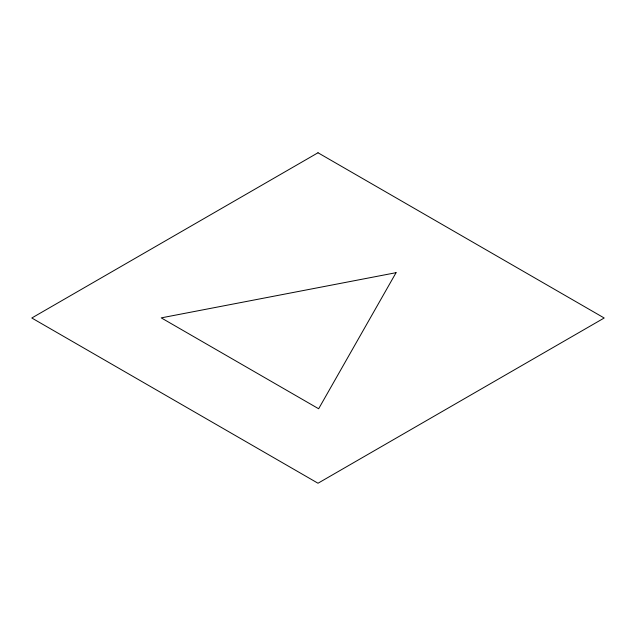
<?xml version="1.0" encoding="UTF-8"?>
<svg xmlns="http://www.w3.org/2000/svg" width="636" height="636" viewBox="0 0 636 636"><rect width="100%" height="100%" fill="white"/><g stroke="black" fill="none" stroke-linecap="round" stroke-linejoin="round"><path stroke-width="0.95" d="M396.061 272.685L318.644 408.757L161.234 317.873L396.061 272.685M318 152.767L31.8 318L318 483.233L604.2 318L318 152.767"/></g></svg>
